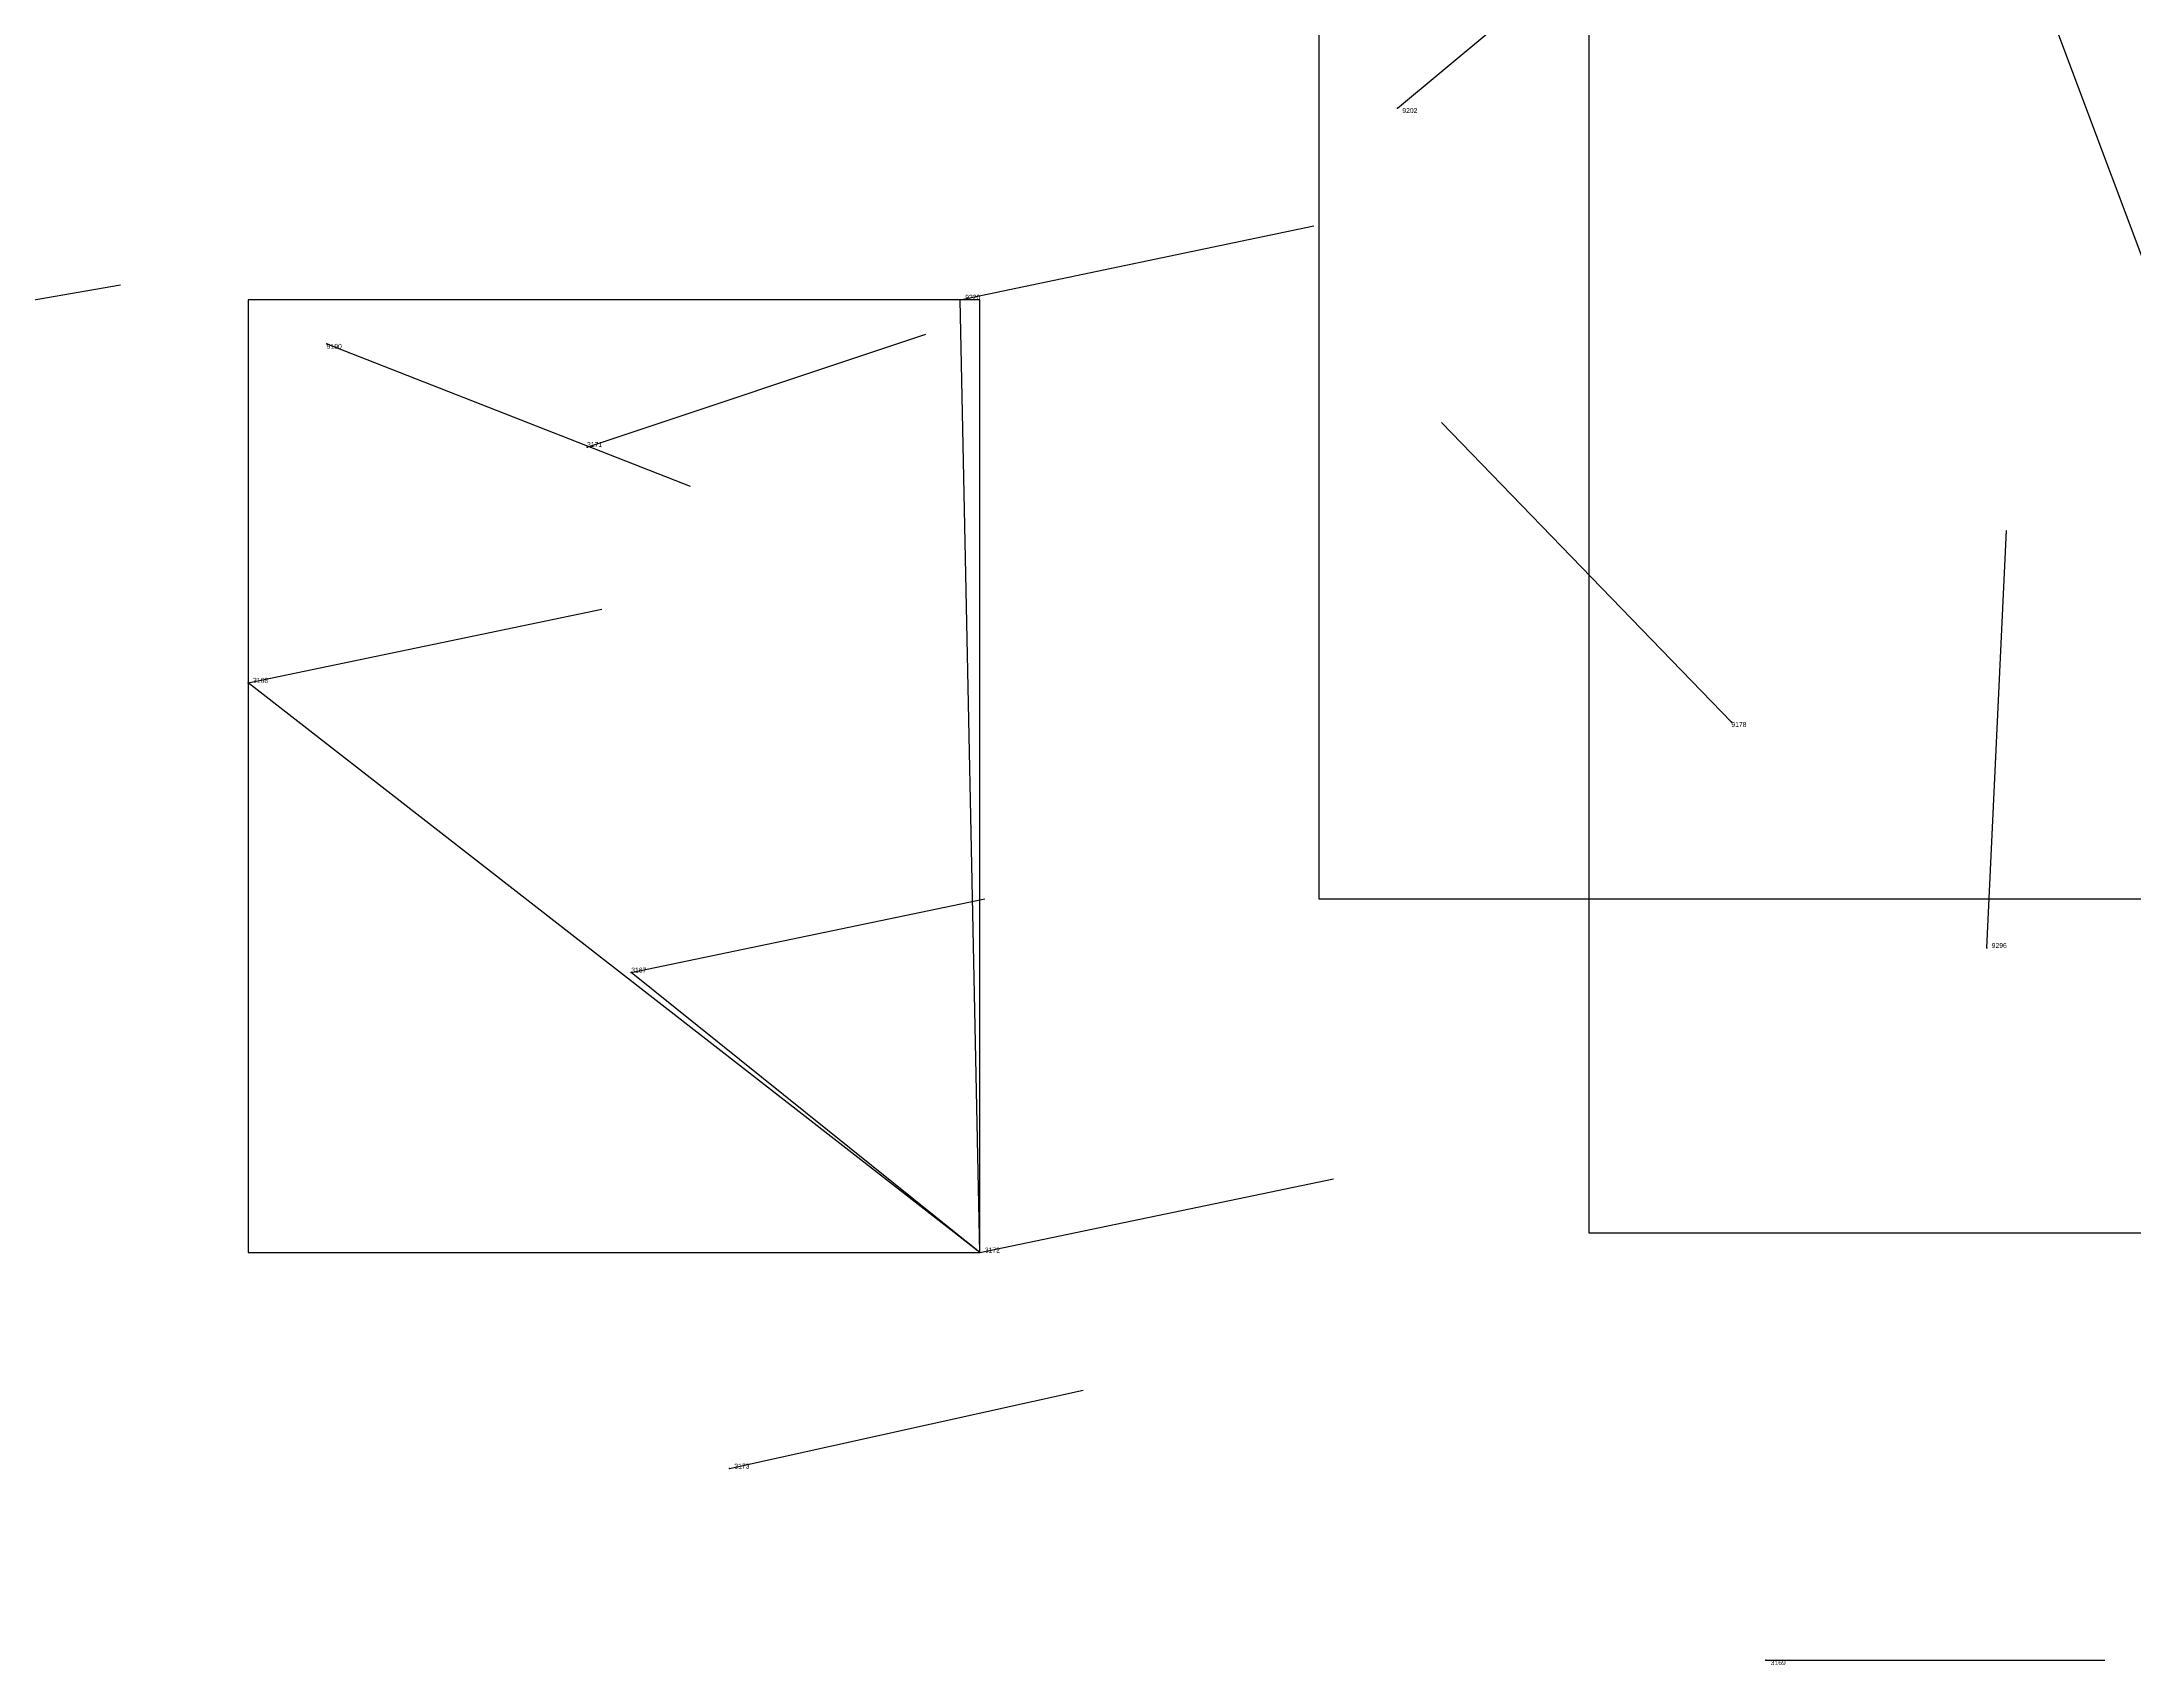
# Model space of a CAD drawing. Extents: x 59.1 to 70.8, y 600.3 to 605.1.
# Drawn here: x 67.465 to 67.891, y 602.006 to 602.3365 of the extents above; entities that cross this region are included whole.
import ezdxf

# ---------------------------------------------------------------- set-up
doc = ezdxf.new("R2010")
doc.units = 0
for name, color, linetype in [('Clients', 3, 'CONTINUOUS'), ('Facilities', 3, 'CONTINUOUS'), ('Facilities_lines', 3, 'CONTINUOUS'), ('Min_max_boxes', 1, 'CONTINUOUS'), ('Normals', 1, 'CONTINUOUS'), ('Source_points', 5, 'CONTINUOUS'), ('Text', 3, 'CONTINUOUS')]:
    doc.layers.add(name, color=color, linetype=linetype)

msp = doc.modelspace()

# ---------------------------------------------------------------- linework, layer by layer
at = {"layer": 'Clients', "color": 5}
for p in [(67.652, 602.284, 458.494), (67.507, 602.206, 458.385), (67.585, 602.147, 458.365)]:
    msp.add_point(p, dxfattribs=at)
at = {"layer": 'Facilities', "color": 3}
for p in [(67.741, 602.323, 461.197), (67.523, 602.275, 461.276), (67.576, 602.254, 458.362), (67.809, 602.198, 461.882), (67.861, 602.152, 461.635), (67.656, 602.09, 458.37), (67.605, 602.046, 458.342), (67.816, 602.007, 458.303)]:
    msp.add_point(p, dxfattribs=at)
at = {"layer": 'Facilities_lines', "color": 3}
for p, q in [((67.78, 602.593, 448.053), (67.967, 602.094, 447.843)), ((67.656, 602.09, 458.37), (67.652, 602.284, 458.494)), ((67.656, 602.09, 458.37), (67.507, 602.206, 458.385)), ((67.656, 602.09, 458.37), (67.585, 602.147, 458.365))]:
    msp.add_line(p, q, dxfattribs=at)
at = {"layer": 'Min_max_boxes', "color": 1}
for p, q in [((67.725, 602.704, 447.953), (67.725, 602.162, 447.953)), ((67.725, 602.704, 448.103), (67.725, 602.162, 448.103)), ((67.78, 602.593, 447.843), (67.78, 602.094, 447.843)), ((67.78, 602.593, 448.053), (67.78, 602.094, 448.053)), ((67.656, 602.284, 458.365), (67.507, 602.284, 458.365)), ((67.507, 602.284, 458.365), (67.507, 602.09, 458.365)), ((67.656, 602.284, 458.494), (67.507, 602.284, 458.494)), ((67.507, 602.284, 458.494), (67.507, 602.09, 458.494)), ((67.507, 602.284, 458.365), (67.507, 602.284, 458.494)), ((67.656, 602.09, 458.365), (67.656, 602.284, 458.365)), ((67.656, 602.09, 458.494), (67.656, 602.284, 458.494)), ((67.656, 602.284, 458.365), (67.656, 602.284, 458.494)), ((67.725, 602.162, 447.953), (68, 602.162, 447.953)), ((67.725, 602.162, 448.103), (68, 602.162, 448.103)), ((67.725, 602.162, 447.953), (67.725, 602.162, 448.103)), ((67.78, 602.094, 447.843), (67.967, 602.094, 447.843)), ((67.78, 602.094, 448.053), (67.967, 602.094, 448.053)), ((67.78, 602.094, 447.843), (67.78, 602.094, 448.053)), ((67.507, 602.09, 458.365), (67.656, 602.09, 458.365)), ((67.507, 602.09, 458.494), (67.656, 602.09, 458.494)), ((67.507, 602.09, 458.365), (67.507, 602.09, 458.494)), ((67.656, 602.09, 458.365), (67.656, 602.09, 458.494))]:
    msp.add_line(p, q, dxfattribs=at)
at = {"layer": 'Normals', "color": 1}
for p, q in [((67.741, 602.323, 461.197), (67.813, 602.383, 461.231)), ((67.652, 602.284, 458.494), (67.724, 602.299, 458.562)), ((67.406, 602.274, 458.824), (67.481, 602.287, 458.888)), ((67.523, 602.275, 461.276), (67.597, 602.246, 461.216)), ((67.576, 602.254, 458.362), (67.645, 602.277, 458.431)), ((67.809, 602.198, 461.882), (67.75, 602.259, 461.935)), ((67.861, 602.152, 461.635), (67.865, 602.237, 461.688)), ((67.507, 602.206, 458.385), (67.579, 602.221, 458.453)), ((67.585, 602.147, 458.365), (67.657, 602.162, 458.433)), ((67.656, 602.09, 458.37), (67.728, 602.105, 458.438)), ((67.605, 602.046, 458.342), (67.677, 602.062, 458.41)), ((67.816, 602.007, 458.303), (67.885, 602.007, 458.376))]:
    msp.add_line(p, q, dxfattribs=at)
at = {"layer": 'Source_points', "color": 5}
for p in [(67.741, 602.323, 461.197), (67.652, 602.284, 458.494), (67.523, 602.275, 461.276), (67.576, 602.254, 458.362), (67.507, 602.206, 458.385), (67.809, 602.198, 461.882), (67.861, 602.152, 461.635), (67.585, 602.147, 458.365), (67.656, 602.09, 458.37), (67.605, 602.046, 458.342), (67.816, 602.007, 458.303)]:
    msp.add_point(p, dxfattribs=at)

# ---------------------------------------------------------------- texts
at = {"layer": 'Text', "color": 3}
for s, p in [('9202', (67.742, 602.322, 461.197)), ('9220', (67.653, 602.284, 458.494)), ('9190', (67.523, 602.274, 461.276)), ('3171', (67.576, 602.254, 458.362)), ('3168', (67.508, 602.206, 458.385)), ('9178', (67.809, 602.197, 461.882)), ('9296', (67.862, 602.152, 461.635)), ('3167', (67.585, 602.147, 458.365)), ('3172', (67.657, 602.09, 458.37)), ('3173', (67.606, 602.046, 458.342)), ('3169', (67.817, 602.006, 458.303))]:
    msp.add_text(s, height=0.001, dxfattribs=at).set_placement(p)

doc.saveas('drawing.dxf')
